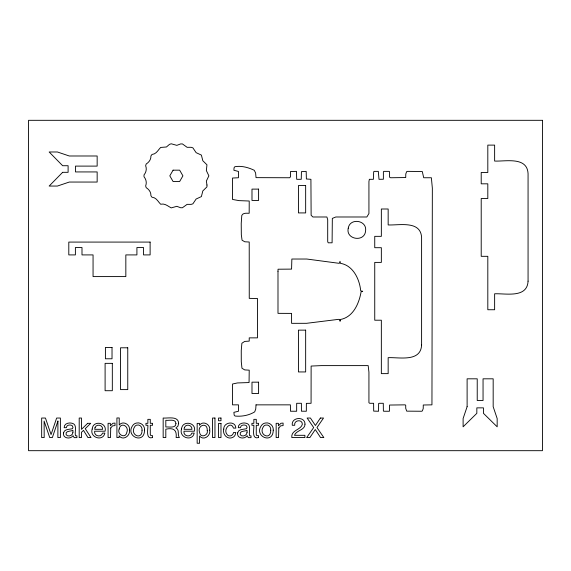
<?xml version="1.0" encoding="UTF-8"?>
<svg xmlns="http://www.w3.org/2000/svg" width="571" height="571" viewBox="0 0 571 571"><rect width="100%" height="100%" fill="white"/><g stroke="black" fill="none" stroke-linecap="round" stroke-linejoin="round"><path stroke-width="0.86" d="M256.029 404.86L255.729 409.072L254.702 411.855C248.97 415.417 241.676 416.723 235.059 416.038L234.174 415.103L233.896 412.333L238.485 411.248L238.485 404.853L232.511 404.853L232.511 384.012L237.436 382.941L249.063 382.556L249.22 370.172L244.695 369.901L241.968 368.231L241.283 361.778L241.255 350.48L241.883 343.25L244.674 341.429L249.22 341.123L249.22 337.868L257.464 337.861L257.478 298.497L249.256 298.376L249.22 242.018L244.802 241.783L242.061 240.22L241.326 234.717L241.226 223.504L241.79 215.417C243.118 212.612 246.701 213.304 249.177 213.269L249.22 201.021L238.985 200.621L232.518 199.443L232.511 178.038L238.4 177.752L238.485 176.675L238.485 171.464L233.889 170.258L234.074 167.746L234.845 166.718C241.29 165.519 248.349 167.446 254.231 170.279L255.601 172.942L256.036 177.638L289.633 177.752L290.482 176.839L290.482 171.528L296.499 171.364L296.677 179.258L297.277 179.308L301.252 179.308L301.424 171.657L306.184 171.364L306.377 178.98L310.917 179.308L311.124 215.267L312.901 216.987L326.905 216.987L327.697 219.671L327.697 241.512L328.161 242.803L332.094 242.803L332.336 218.4L335.812 216.987L366.846 216.987L368.93 213.525L368.93 181.549L369.358 179.308L373.384 179.308L373.684 171.878L374.091 171.364L378.302 171.364L379.001 179.308L383.384 179.237L383.384 171.878L383.798 171.364L389.065 171.364L389.579 171.778L389.579 177.203L390.578 177.752L405.717 177.545L405.781 174.027L406.652 171.628L407.601 171.364L422.29 171.514L423.703 177.752L431.369 177.752L432.347 188.123L431.947 404.853L423.268 405.003L423.225 408.536L422.362 410.913L421.662 411.248L406.716 411.149L405.717 408.308L405.717 405.317L405.21 404.853L389.579 405.046L389.408 411.248L384.254 411.248L383.384 411.084L383.284 403.29L379.365 403.29L378.637 403.447L378.544 411.248L373.684 411.113L373.605 403.29L369.737 403.29L368.93 402.748L368.93 372.128L368.174 365.611L321.337 365.611L311.124 366.061L311.074 403.29L306.377 403.369L306.334 411.248L301.424 411.191L301.388 403.29L296.677 403.297L296.649 411.248L290.482 411.234L290.396 404.853L256.029 404.86M277.991 271.261L277.991 313.351L291.574 313.4L291.595 323.336L306.534 323.314L338.453 319.36L339.595 319.453L340.066 321.28L340.459 319.489C353.321 317.083 359.13 303.287 361.115 291.71L362.735 291.317L360.701 290.846C359.609 279.269 353.114 265.379 340.487 263.345L340.016 261.311L339.331 263.352L306.784 259.027L291.86 259.027L291.574 269.112L278.056 269.219L277.991 271.261M206.966 185.004L206.952 186.867L202.819 190.935L201.392 196.581L196.138 199.008L192.877 203.833L191.142 204.375L187.124 204.354L182.399 207.758L180.6 207.737L176.832 206.324L171.214 207.894C167.788 206.124 165.005 203.205 160.658 204.232C157.924 201.556 156.483 197.623 151.986 197.209L150.937 195.753C151.051 192.184 149.095 189.522 146.197 187.666L145.655 185.968C146.897 182.67 146.197 179.458 144.013 176.746L144.013 174.933C146.197 172.221 146.897 169.009 145.655 165.711L146.197 164.005C149.095 162.157 151.051 159.495 150.937 155.926L151.986 154.47C156.49 154.056 157.924 150.123 160.658 147.446L166.446 146.983L169.494 144.356L171.214 143.785L176.832 145.355L180.6 143.942L182.399 143.921L187.124 147.325L191.142 147.304L192.877 147.846L196.138 152.671L201.392 155.098L202.819 160.744L206.952 164.812L206.359 170.601L208.879 175.839L206.359 181.078L206.966 185.004M57.928 421.091L57.871 437.572L60.39 437.572L60.39 418.036L56.636 418.036L51.062 434.552L45.452 418.036L41.662 418.036L41.662 437.572L44.188 437.572L44.117 421.091L49.734 437.572L52.354 437.572L57.928 421.091M207.259 430.363C208.693 435.644 200.293 438.442 199.586 432.475C196.895 425.117 207.623 421.712 207.259 430.363M119.175 429.007C116.698 434.531 125.456 439.085 126.755 432.575C129.631 426.223 120.581 421.455 119.175 429.007M129.446 430.177C130.566 435.837 122.836 441.183 119.111 435.752L119.111 437.572L116.905 437.572L116.905 417.965L119.232 417.965L119.232 425.06C122.865 420.22 130.573 424.524 129.446 430.177M144.542 430.149C144.442 445.052 124.25 436.016 133.093 425.045A5.881 5.881 0 0 1 136.526 423.047C140.816 421.976 145.02 425.788 144.542 430.149M223.746 429.071C222.198 434.417 227.729 440.248 232.975 437.25A4.889 4.889 0 0 0 235.131 434.981L235.823 432.532L233.496 432.532C233.218 434.674 231.226 436.415 229.028 435.844A2.934 2.934 0 0 1 227.087 434.474C222.669 429.635 230.841 420.306 233.496 428.114L235.823 428.114C235.73 420.492 223.511 421.912 223.746 429.071M273.245 430.149C273.138 445.052 252.946 436.016 261.789 425.045A5.881 5.881 0 0 1 265.23 423.047C269.512 421.976 273.723 425.788 273.245 430.149M92.188 429.085C89.312 437.493 103.016 441.997 104.878 433.103L102.523 433.103C101.367 437.843 93.665 436.265 94.636 431.212L105.078 431.212C107.362 422.162 92.752 419.999 92.188 429.085M181.514 429.085C178.637 437.493 192.348 441.997 194.204 433.103L191.856 433.103C190.693 437.843 182.991 436.265 183.969 431.212L194.404 431.212C196.695 422.162 182.078 419.999 181.514 429.085M209.7 430.134C210.956 435.752 203.504 441.155 199.557 435.973L199.557 443.253L197.159 443.253L197.159 423.397L199.486 423.397L199.486 425.281C202.955 420.185 210.756 424.496 209.7 430.134M175.961 423.554C176.011 428.614 168.759 426.63 165.811 426.987L165.811 420.306C168.752 420.763 175.832 418.507 175.961 423.554M63.509 432.897C62.396 438.385 70.447 439.706 73.052 435.687L74.187 437.657L76.907 437.636L76.907 435.873L75.479 435.723C74.344 431.912 77.813 424.396 71.96 423.218C68.777 422.347 63.895 423.618 64.166 427.679L66.4 427.679C66.457 424.803 70.133 424.496 72.124 425.552L72.995 427.329L72.424 428.714C69.455 429.506 64.309 428.914 63.509 432.897M237.636 432.897C236.522 438.385 244.566 439.706 247.172 435.687L248.314 437.657L251.026 437.636L251.026 435.873L249.598 435.723C248.464 431.912 251.932 424.396 246.087 423.218C242.896 422.347 238.021 423.618 238.285 427.679L240.519 427.679C240.584 424.803 244.252 424.496 246.251 425.552L247.122 427.329L246.544 428.714C243.574 429.506 238.435 428.914 237.636 432.897M304.993 424.167C304.964 430.384 296.249 430.134 294.493 435.309L304.9 435.309L304.9 437.572L291.824 437.572C290.817 429.984 300.846 430.134 302.345 424.274C302.437 418.864 293.615 420.049 294.722 425.281L292.288 425.281C290.953 416.987 305.135 416.009 304.993 424.167M348.246 228.186C345.484 239.727 364.862 242.596 365.59 230.77C367.153 220.113 349.859 217.551 348.246 228.186M142.043 430.22C142.265 441.005 129.196 434.681 134.727 426.68A3.255 3.255 0 0 1 136.897 425.11C140.009 424.217 142.443 427.265 142.043 430.22M270.74 430.22C270.961 441.005 257.899 434.681 263.424 426.68A3.255 3.255 0 0 1 265.594 425.11C268.713 424.217 271.139 427.265 270.74 430.22M178.644 423.304L177.924 426.173L175.889 427.972C179.601 429.321 177.531 433.939 178.873 436.701L179.394 437.572L176.146 437.572C177.01 429.934 173.52 427.472 165.811 429.192L165.811 437.572L163.163 437.572L163.163 418.036C167.781 418.479 178.366 415.667 178.644 423.304M72.931 432.254C73.124 435.509 67.956 437.443 66.122 434.709C65.03 430.477 70.633 431.59 72.931 430.327L72.931 432.254M247.05 432.254C247.243 435.509 242.075 437.443 240.248 434.709C239.149 430.477 244.752 431.59 247.05 430.327L247.05 432.254M421.598 345.034C420.756 362.321 399.236 357.175 388.159 357.674L388.159 373.627L381.349 373.627L381.349 320.21L374.74 320.21L374.74 262.403L381.349 262.403L381.349 247.7L374.74 247.7L374.74 236.344L381.349 236.344L381.349 209L388.159 209L388.159 224.938C399.236 225.452 420.784 220.263 421.598 237.586L421.598 345.034M528.068 281.153C527.219 298.44 505.706 293.294 494.629 293.794L494.629 309.739L487.812 309.739L487.812 256.322L481.21 256.322L481.21 198.515L487.812 198.515L487.812 183.819L481.21 183.819L481.21 172.463L487.812 172.463L487.812 145.113L494.629 145.113L494.629 161.058C505.706 161.572 527.254 156.383 528.068 173.698L528.068 281.153M110.724 427.95L110.481 437.572L108.083 437.572L108.083 423.325L110.36 423.325L110.36 425.788L112.901 423.268L115.014 423.075L115.014 425.602L112.63 425.823L110.724 427.95M278.791 427.95L278.548 437.572L276.157 437.572L276.157 423.325L278.427 423.325L278.427 425.788L280.975 423.268L283.088 423.075L283.088 425.602L280.696 425.823L278.791 427.95M95.036 427.636L94.7 429.313L102.616 429.313C103.087 424.888 96.406 423.475 95.036 427.636M184.362 427.636L184.033 429.313L191.949 429.313C192.413 424.888 185.739 423.475 184.362 427.636M467.114 406.688L463.11 418.557L463.11 426.815L476.835 413.325L476.835 407.858L483.444 407.858L483.444 413.325L497.17 426.815L497.17 418.557L493.173 406.688L493.173 378.816L483.052 378.816L483.052 400.492L477.228 400.492L477.228 378.816L467.114 378.816L467.114 406.688M173.084 170.165L169.808 175.839L173.084 181.514L179.644 181.514L182.92 175.839L179.644 170.165L173.084 170.165M62.646 172.321L49.156 186.053L57.414 186.053L69.284 182.049L97.156 182.049L97.156 171.935L75.479 171.935L75.479 166.104L97.156 166.104L97.156 155.99L69.284 155.99L57.414 151.986L49.156 151.986L62.646 165.718L68.106 165.718L68.106 172.321L62.646 172.321M320.367 418.036L315.42 425.509L310.431 418.036L307.119 418.036L313.679 427.558L306.677 437.572L309.875 437.572L315.285 429.542L320.552 437.572L323.836 437.572L316.962 427.558L323.521 418.036L320.367 418.036M87.641 423.325L81.496 429.378L81.496 418.036L79.198 418.036L79.198 437.572L81.496 437.572L81.496 432.226L83.502 430.391L87.948 437.572L91.003 437.572L85.243 428.664L90.703 423.325L87.641 423.325M152.564 437.572C145.298 439.677 148.232 428.907 147.868 425.281L145.94 425.281L145.94 423.325L147.868 423.325L147.868 419.35L150.287 419.35L150.287 423.325L152.564 423.325L152.564 425.281L150.287 425.281L150.287 434.581L150.794 435.58L152.564 435.687L152.564 437.572M258.542 437.572C251.276 439.677 254.209 428.907 253.852 425.281L251.918 425.281L251.918 423.325L253.852 423.325L253.852 419.35L256.272 419.35L256.272 423.325L258.542 423.325L258.542 425.281L256.272 425.281L256.272 434.581L256.772 435.58L258.542 435.687L258.542 437.572M542.45 120.317L28.55 120.317L28.55 450.683L542.45 450.683L542.45 120.317M305.656 185.561L298.426 185.561L298.426 212.919L305.656 212.919L305.656 185.561M258.592 189.115L251.989 189.115L251.989 200.457L258.592 200.457L258.592 189.115M150.116 242.083L68.798 242.083L68.798 254.909L75.393 254.909L75.393 247.536L81.996 247.536L81.996 254.909L93.059 254.909L93.059 276.585L125.834 276.585L125.834 254.909L136.912 254.909L136.912 247.536L143.521 247.536L143.521 254.909L150.116 254.909L150.116 242.083M305.656 330.138L298.426 330.138L298.426 371.942L305.656 371.942L305.656 330.138M112.023 347.439L105.414 347.439L105.414 358.781L112.023 358.781L112.023 347.439M127.754 347.796L120.531 347.796L120.531 389.6L127.754 389.6L127.754 347.796M112.323 363.356L105.1 363.356L105.1 390.714L112.323 390.714L112.323 363.356M258.592 382.17L251.989 382.17L251.989 393.512L258.592 393.512L258.592 382.17M214.96 418.036L212.562 418.036L212.562 437.572L214.96 437.572L214.96 418.036M220.984 418.036L218.55 418.036L218.55 420.748L220.984 420.748L220.984 418.036M220.984 423.397L218.55 423.397L218.55 437.572L220.984 437.572L220.984 423.397"/></g></svg>
